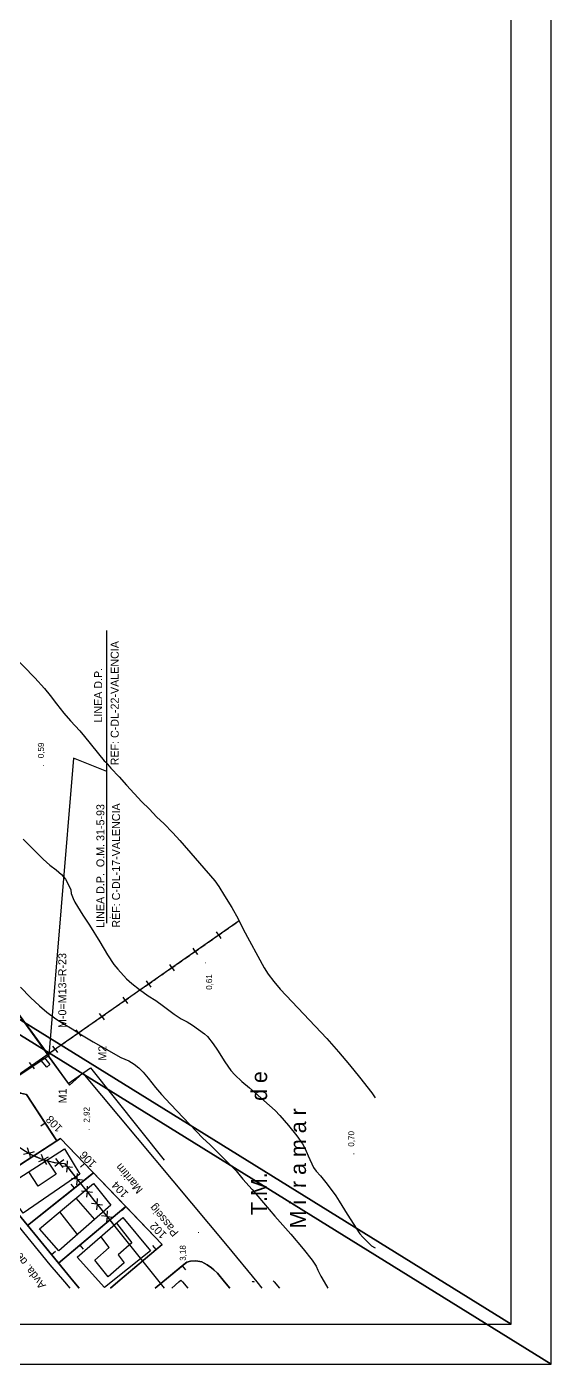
# Model space of a CAD drawing. Extents: x 748454 to 749044, y 4316681 to 4317708.
# Drawn here: x 748912.9 to 749044, y 4316681 to 4317015.2 of the extents above; entities that cross this region are included whole.
import ezdxf
from ezdxf.enums import TextEntityAlignment as Align

# ---------------------------------------------------------------- set-up
doc = ezdxf.new("R2010")
doc.units = 0
doc.linetypes.add('DASHED', pattern=[0])
doc.linetypes.add('DIVIDE', pattern=[0])
doc.layers.get('0').update_dxf_attribs({"linetype": 'CONTINUOUS'})
for name, color, linetype in [('1', 7, 'CONTINUOUS'), ('11', 7, 'CONTINUOUS'), ('24', 7, 'CONTINUOUS'), ('3', 7, 'CONTINUOUS'), ('32', 7, 'CONTINUOUS'), ('33', 7, 'CONTINUOUS'), ('36', 7, 'CONTINUOUS'), ('39', 7, 'CONTINUOUS'), ('44', 7, 'CONTINUOUS'), ('48', 7, 'CONTINUOUS'), ('50', 7, 'CONTINUOUS'), ('56', 7, 'CONTINUOUS'), ('61', 7, 'CONTINUOUS'), ('PATTERN_CLASS', 7, 'CONTINUOUS')]:
    doc.layers.add(name, color=color, linetype=linetype)

msp = doc.modelspace()

# ---------------------------------------------------------------- linework, layer by layer
at = {"layer": '1', "color": 0, "linetype": 'CONTINUOUS'}
for p, q in [((748885.95, 4316802.73), (748923.63, 4316750.7)), ((748917.55, 4316741.22), (748916.46, 4316740.51)), ((748920.48, 4316736.79), (748907.89, 4316728.64)), ((748927.34, 4316731.18), (748926.4, 4316730.27)), ((748937.74, 4316720.36), (748927.35, 4316731.18)), ((748924.87, 4316725.01), (748929.64, 4316728.8)), ((748913.12, 4316715.67), (748924.86, 4316725)), ((748924.86, 4316725.02), (748924.05, 4316726.04)), ((748909.58, 4316719.98), (748919.1, 4316708.39)), ((748937.71, 4316720.4), (748926.23, 4316710.75)), ((748937.73, 4316720.35), (748936.79, 4316719.45)), ((748926.22, 4316710.75), (748920.87, 4316706.25)), ((748926.23, 4316710.73), (748927.07, 4316709.74)), ((748945.29, 4316709.7), (748944.46, 4316710.69)), ((748919.12, 4316708.39), (748920.12, 4316709.22)), ((748943.88, 4316709.31), (748932.33, 4316700.15)), ((748951.79, 4316705.56), (748952.62, 4316704.56))]:
    msp.add_line(p, q, dxfattribs=at)
for points in [[(748916.55, 4316756.9), (748917.34, 4316757.55), (748918.74, 4316755.86), (748917.95, 4316755.21), (748916.55, 4316756.9)], [(748923.63, 4316750.7), (748926.98, 4316753.76), (748963.02, 4316710.58), (748970.4, 4316701.56), (748971.68, 4316700)], [(748917.56, 4316741.23), (748912.84, 4316748.41), (748911.37, 4316748.72), (748908.06, 4316750.85), (748907.29, 4316751.44)], [(748927.35, 4316731.19), (748921.39, 4316737.39), (748920.48, 4316736.79), (748917.56, 4316741.22)], [(748907.48, 4316725.26), (748922.36, 4316734.85), (748926.16, 4316728.48), (748912.06, 4316718.76), (748907.48, 4316725.26)], [(748920.93, 4316709.34), (748916.11, 4316714.82), (748929.57, 4316726.2), (748933.91, 4316720.77), (748920.93, 4316709.34)], [(748933.84, 4316700), (748935.69, 4316701.56), (748945.3, 4316709.68), (748946.79, 4316710.94), (748937.75, 4316720.36)], [(748932.33, 4316700.15), (748925.5, 4316707.72), (748936.97, 4316717.67), (748943.88, 4316709.31)], [(748919.11, 4316708.39), (748924.72, 4316701.56), (748926.01, 4316700)], [(748963.65, 4316700), (748962.37, 4316701.56), (748960.56, 4316703.78), (748959.66, 4316704.58), (748959.09, 4316705.11), (748958.03, 4316705.81), (748957.29, 4316706.26), (748956.7, 4316706.58), (748955.21, 4316706.87), (748953.82, 4316706.78), (748952.94, 4316706.54), (748951.78, 4316705.58)], [(748951.78, 4316705.57), (748946.94, 4316701.56), (748945.06, 4316700)], [(748949.15, 4316700), (748950.92, 4316701.56), (748951.46, 4316702.04), (748951.86, 4316701.56), (748953.17, 4316700)], [(748974.52, 4316701.85), (748974.77, 4316701.56), (748976.08, 4316700)]]:
    msp.add_lwpolyline(points, dxfattribs=at)
at = {"layer": '11', "color": 0, "linetype": 'CONTINUOUS'}
msp.add_lwpolyline([(748923.79, 4316700), (748922.47, 4316701.56), (748918.82, 4316705.88), (748903.36, 4316724.68), (748900.81, 4316725.14), (748895.61, 4316731.25), (748857.47, 4316782.98), (748831.69, 4316818.24), (748795.1, 4316868.82), (748769.52, 4316904.75), (748731.71, 4316957.44), (748705.33, 4316995.57), (748701.1, 4317001.26), (748696.71, 4317009.71), (748693.37, 4317015.93)], dxfattribs=at)
at = {"layer": '24', "color": 0, "linetype": 'CONTINUOUS'}
msp.add_lwpolyline([(748903.68, 4316864.03), (748914.93, 4316852.49), (748917.39, 4316849.86), (748918.79, 4316848.13), (748920.34, 4316846.01), (748922.2, 4316843.65), (748923.83, 4316841.8), (748926.17, 4316839.27), (748927.33, 4316837.88), (748932.29, 4316831.76), (748932.66, 4316831.41), (748933.96, 4316829.96), (748936.04, 4316827.8), (748937.87, 4316825.73), (748941.68, 4316821.57), (748943.48, 4316819.8), (748945.43, 4316817.72), (748947.15, 4316816.09), (748949.42, 4316813.81), (748951.15, 4316811.89), (748959.92, 4316801.78), (748960.91, 4316800.37), (748962.37, 4316798.08), (748964.16, 4316795.12), (748965.73, 4316792.32), (748967.05, 4316789.74), (748972.24, 4316780.03), (748973.26, 4316778.48), (748974.67, 4316776.6), (748976.27, 4316774.69), (748977.76, 4316773.17), (748987.91, 4316762.41), (748990.86, 4316759.08), (748993.58, 4316755.84), (748996.11, 4316752.7), (748999.14, 4316748.8), (749000, 4316747.59)], dxfattribs=at)
at = {"layer": '3', "color": 0, "linetype": 'CONTINUOUS'}
for p, q in [((748925.18, 4316722.49), (748929.84, 4316717.19)), ((748925.58, 4316713.43), (748921.19, 4316719.12))]:
    msp.add_line(p, q, dxfattribs=at)
for points in [[(748917.91, 4316731.98), (748920.3, 4316728.5), (748915.81, 4316725.5), (748913.44, 4316729.1)], [(748935.33, 4316716.25), (748939.21, 4316711.37), (748935.74, 4316708.31), (748937.25, 4316706.33), (748933.29, 4316702.83), (748929.93, 4316706.97), (748933.55, 4316710.19), (748931.46, 4316712.89)]]:
    msp.add_lwpolyline(points, dxfattribs=at)
at = {"layer": '32', "color": 0, "linetype": 'DASHED'}
msp.add_lwpolyline([(748500, 4317283.54), (748506.28, 4317275.92), (748541.62, 4317231.65), (748600.74, 4317157.9), (748659.93, 4317082.38), (748685.19, 4317052.54), (748688.19, 4317054.54), (748699.02, 4317042.59), (748716.23, 4317026.88), (748721.66, 4317022.82), (748739.87, 4317005.81), (748797.21, 4316922.4), (748827.57, 4316879.83), (748832.96, 4316877.52), (748842.42, 4316878.95), (748846.58, 4316875.06), (748853.75, 4316875.92), (748867, 4316852.13), (748864.27, 4316846.14), (748858.09, 4316840.23), (748899.57, 4316784), (748918.43, 4316758.11)], dxfattribs=at)
at = {"layer": '33', "color": 0, "linetype": 'CONTINUOUS'}
for p, q in [((748913.51, 4316733.75), (748912.14, 4316733.38)), ((748913.51, 4316733.75), (748913.14, 4316735.11)), ((748913.45, 4316733.62), (748916.22, 4316732.47)), ((748913.51, 4316733.75), (748914.87, 4316734.12)), ((748913.51, 4316733.75), (748913.88, 4316732.38)), ((748917.14, 4316732.09), (748916.6, 4316733.39)), ((748917.14, 4316732.09), (748915.83, 4316731.55)), ((748917.15, 4316732.13), (748918.38, 4316732.83)), ((748917.15, 4316732.13), (748917.85, 4316730.9)), ((748917.15, 4316732.13), (748920.05, 4316731.34)), ((748921.06, 4316731.3), (748919.93, 4316730.45)), ((748921.06, 4316731.3), (748920.21, 4316732.43)), ((748921.06, 4316731.3), (748922.19, 4316732.15)), ((748921.06, 4316731.3), (748921.91, 4316730.17)), ((748922.99, 4316730.38), (748921.58, 4316730.53)), ((748922.99, 4316730.38), (748922.83, 4316728.97)), ((748922.99, 4316730.38), (748923.14, 4316731.79)), ((748922.99, 4316730.38), (748924.39, 4316730.22)), ((748922.99, 4316730.38), (748924.86, 4316728.04)), ((748925.49, 4316727.26), (748924.08, 4316727.41)), ((748925.49, 4316727.26), (748925.33, 4316725.85)), ((748925.49, 4316727.26), (748925.64, 4316728.66)), ((748925.49, 4316727.26), (748926.89, 4316727.1)), ((748925.49, 4316727.26), (748927.36, 4316724.92)), ((748927.99, 4316724.13), (748926.58, 4316724.29)), ((748927.99, 4316724.13), (748927.83, 4316722.73)), ((748927.99, 4316724.13), (748928.14, 4316725.54)), ((748927.99, 4316724.13), (748929.39, 4316723.98)), ((748927.99, 4316724.13), (748929.86, 4316721.79)), ((748930.49, 4316721.01), (748929.08, 4316721.17)), ((748930.49, 4316721.01), (748930.33, 4316719.61)), ((748930.49, 4316721.01), (748930.64, 4316722.42)), ((748930.49, 4316721.01), (748931.89, 4316720.86)), ((748930.49, 4316721.01), (748932.36, 4316718.67)), ((748932.99, 4316717.89), (748931.58, 4316718.05)), ((748932.99, 4316717.89), (748932.83, 4316716.48)), ((748932.99, 4316717.89), (748933.14, 4316719.3)), ((748932.99, 4316717.89), (748934.39, 4316717.73)), ((748932.99, 4316717.89), (748934.86, 4316715.55))]:
    msp.add_line(p, q, dxfattribs=at)
at = {"layer": '36', "color": 0, "linetype": 'CONTINUOUS'}
msp.add_lwpolyline([(748969.23, 4316701.56), (748969.25, 4316701.58), (748969.35, 4316701.64), (748969.48, 4316701.67), (748969.55, 4316701.68), (748969.61, 4316701.65), (748969.72, 4316701.59)], dxfattribs=at)
at = {"layer": '39', "color": 0, "linetype": 'CONTINUOUS'}
for points in [[(748500, 4317261.85), (748510.53, 4317249.73), (748569.53, 4317181.8), (748628.43, 4317114.72), (748687.54, 4317045.95), (748730.71, 4317000.47), (748777.29, 4316951.7), (748802.54, 4316915.6), (748809.14, 4316902.7), (748833.5, 4316856.99), (748871.61, 4316804.65), (748909.73, 4316752.3), (748918.43, 4316758.11)], [(748918.28, 4316758), (748923.3, 4316751.14), (748928.82, 4316755.08), (748947.28, 4316732.02)]]:
    msp.add_lwpolyline(points, dxfattribs=at)
at = {"layer": '44', "color": 0, "linetype": 'CONTINUOUS'}
for points in [[(748912.05, 4316812.24), (748913.52, 4316810.7), (748917.02, 4316807.18), (748918.7, 4316805.72), (748920.29, 4316804.57), (748921.6, 4316803.41), (748922.64, 4316802.21), (748923.15, 4316801.29), (748923.93, 4316799.52), (748924.07, 4316798.67), (748924.49, 4316797.34), (748924.98, 4316796.49), (748926.94, 4316793.23)], [(748926.94, 4316793.23), (748928.6, 4316790.68), (748931.16, 4316786.59), (748933.13, 4316783.3), (748934.71, 4316780.88), (748935.67, 4316779.76), (748937.88, 4316777.32), (748939.2, 4316776.12), (748941.07, 4316774.63), (748943.26, 4316773.05), (748945.16, 4316771.87), (748947.09, 4316770.5), (748949.81, 4316768.44), (748951.53, 4316767.34), (748953.05, 4316766.58), (748954.31, 4316765.74), (748957.39, 4316763.6), (748958.06, 4316762.88), (748959.5, 4316761.1), (748960.56, 4316759.51), (748962.42, 4316756.57), (748963.95, 4316754.39), (748964.91, 4316753.35), (748966.67, 4316751.67), (748968.56, 4316750.07), (748975, 4316744.42), (748976.16, 4316743.16), (748978.34, 4316740.64), (748980.42, 4316738.07), (748981.85, 4316736.08), (748982.5, 4316734.85), (748983.26, 4316733.06), (748984.59, 4316730.2), (748985.26, 4316729.26), (748986.34, 4316728.05), (748988, 4316725.99), (748990.2, 4316723.12), (748990.99, 4316721.78), (748993.01, 4316718.49), (748996.13, 4316713.61), (748996.9, 4316712.78), (748999.05, 4316710.63), (748999.82, 4316710.2), (749000, 4316710.09)], [(748911.37, 4316775.2), (748913.86, 4316772.68), (748916.13, 4316770.53), (748917.96, 4316768.99), (748920.17, 4316767.31), (748922.01, 4316766.12), (748924.29, 4316764.8), (748926.65, 4316763.3), (748929.52, 4316761.58), (748932.74, 4316759.73), (748936.48, 4316757.67), (748938.4, 4316756.79), (748939.76, 4316755.97), (748940.96, 4316755.03), (748942.04, 4316753.95), (748943.26, 4316752.5), (748945.08, 4316750.14), (748946.6, 4316748.4), (748948.82, 4316746), (748956.94, 4316737.53), (748958.72, 4316735.87), (748960.66, 4316733.9), (748963.38, 4316731.27), (748965.24, 4316729.3), (748966.94, 4316727.28), (748969.26, 4316724.65), (748974.9, 4316718.01), (748978.89, 4316713.48), (748981.97, 4316709.84), (748984.24, 4316707.03), (748985.26, 4316705.48), (748985.65, 4316704.49), (748986.44, 4316702.97), (748987.24, 4316701.56), (748988.17, 4316700)]]:
    msp.add_lwpolyline(points, dxfattribs=at)
at = {"layer": '56', "color": 0, "linetype": 'CONTINUOUS'}
for p, q in [((748964.21, 4316790.57), (748965.29, 4316791.32)), ((748965.92, 4316791.76), (748965.99, 4316791.81)), ((748958.37, 4316786.49), (748959.45, 4316787.25)), ((748960.09, 4316787.69), (748961.68, 4316788.81)), ((748960.89, 4316788.25), (748960.34, 4316789.02)), ((748960.89, 4316788.25), (748961.46, 4316787.42)), ((748962.3, 4316789.23), (748963.38, 4316789.99)), ((748954.25, 4316783.61), (748955.85, 4316784.73)), ((748955.05, 4316784.17), (748954.51, 4316784.95)), ((748955.05, 4316784.17), (748955.62, 4316783.35)), ((748956.46, 4316785.16), (748957.54, 4316785.91)), ((748948.41, 4316779.54), (748950.01, 4316780.66)), ((748949.21, 4316780.1), (748948.67, 4316780.87)), ((748949.21, 4316780.1), (748949.78, 4316779.27)), ((748950.62, 4316781.09), (748951.7, 4316781.84)), ((748952.53, 4316782.42), (748953.61, 4316783.17)), ((748943.37, 4316776.02), (748942.83, 4316776.8)), ((748944.78, 4316777.01), (748945.87, 4316777.77)), ((748946.69, 4316778.34), (748947.77, 4316779.1)), ((748938.95, 4316772.94), (748940.03, 4316773.69)), ((748940.85, 4316774.27), (748941.93, 4316775.02)), ((748942.57, 4316775.47), (748944.17, 4316776.58)), ((748943.37, 4316776.02), (748943.95, 4316775.2)), ((748935.02, 4316770.19), (748936.1, 4316770.95)), ((748936.73, 4316771.39), (748938.33, 4316772.51)), ((748937.53, 4316771.95), (748936.99, 4316772.72)), ((748937.53, 4316771.95), (748938.11, 4316771.12)), ((748929.18, 4316766.12), (748930.26, 4316766.87)), ((748930.89, 4316767.32), (748932.49, 4316768.43)), ((748931.69, 4316767.87), (748931.15, 4316768.65)), ((748931.69, 4316767.87), (748932.27, 4316767.05)), ((748933.11, 4316768.86), (748934.19, 4316769.62)), ((748925.06, 4316763.24), (748926.66, 4316764.36)), ((748925.86, 4316763.8), (748925.31, 4316764.57)), ((748925.86, 4316763.8), (748926.43, 4316762.98)), ((748927.27, 4316764.79), (748928.35, 4316765.54)), ((748919.22, 4316759.17), (748920.82, 4316760.28)), ((748920.02, 4316759.73), (748919.48, 4316760.5)), ((748921.43, 4316760.71), (748922.51, 4316761.47)), ((748923.34, 4316762.04), (748924.42, 4316762.8)), ((748915.59, 4316756.64), (748916.67, 4316757.39)), ((748917.5, 4316757.97), (748918.58, 4316758.72)), ((748920.02, 4316759.73), (748920.59, 4316758.9)), ((748913.38, 4316755.09), (748914.98, 4316756.21)), ((748914.18, 4316755.65), (748913.64, 4316756.43)), ((748914.18, 4316755.65), (748914.75, 4316754.83))]:
    msp.add_line(p, q, dxfattribs=at)
at = {"layer": '61', "color": 0, "linetype": 'CONTINUOUS'}
for p, q in [((748932.92, 4316829.09), (748932.92, 4316864.34)), ((748932.92, 4316791.19), (748932.92, 4316829.09))]:
    msp.add_line(p, q, dxfattribs=at)
msp.add_lwpolyline([(748932.92, 4316829.09), (748924.63, 4316832.45), (748918.43, 4316758.11)], dxfattribs=at)
at = {"layer": 'PATTERN_CLASS', "color": 0, "linetype": 'CONTINUOUS'}
for p, q in [((748904.34, 4316726.35), (748920.48, 4316736.79)), ((748929.64, 4316728.8), (748913.12, 4316715.67)), ((748920.87, 4316706.25), (748937.71, 4316720.4))]:
    msp.add_line(p, q, dxfattribs=at)
at = {"layer": 'PATTERN_CLASS', "color": 0, "linetype": 'DIVIDE'}
msp.add_line((748922.36, 4316731.16), (748947.31, 4316700), dxfattribs=at)
at = {"layer": 'PATTERN_CLASS', "color": 0, "linetype": 'CONTINUOUS'}
for points in [[(748926.01, 4316700), (748924.72, 4316701.56), (748903.97, 4316726.8), (748903.18, 4316727.26), (748901.39, 4316728.22), (748900.24, 4316728.99), (748898.58, 4316730.16), (748890.66, 4316740.32), (748879.44, 4316755.15), (748871.91, 4316765.24), (748855.87, 4316787.16), (748871.79, 4316796.83)], [(748965.99, 4316791.81), (748891.38, 4316739.74), (748890.57, 4316737.31), (748890.03, 4316735.55), (748889.55, 4316731.9), (748889.89, 4316730.08), (748890.3, 4316728.05), (748869.23, 4316713.13), (748853.12, 4316700)], [(748905.03, 4316753.19), (748908.06, 4316750.85), (748911.37, 4316748.72), (748912.84, 4316748.41), (748920.48, 4316736.79), (748921.39, 4316737.39), (748946.79, 4316710.94), (748935.69, 4316701.56), (748933.84, 4316700)], [(748945.06, 4316700), (748946.94, 4316701.56), (748952.94, 4316706.54), (748953.82, 4316706.78), (748955.21, 4316706.87), (748956.7, 4316706.58), (748957.29, 4316706.26), (748958.03, 4316705.81), (748959.09, 4316705.11), (748959.66, 4316704.58), (748960.56, 4316703.78), (748962.37, 4316701.56), (748963.65, 4316700)]]:
    msp.add_lwpolyline(points, dxfattribs=at)
at = {"layer": 'PATTERN_CLASS', "color": 0, "linetype": 'DIVIDE'}
msp.add_arc((748923.3, 4316751.14), 20, 214.8209, 267.3043, dxfattribs=at)

# ---------------------------------------------------------------- texts
at = {"layer": '39', "color": 0, "linetype": 'CONTINUOUS'}
for s, p in [('M-0=M13=R-23 ', (748921.81, 4316774.75)), ('M2   ', (748931.82, 4316759.84)), ('M1   ', (748921.88, 4316749.16))]:
    msp.add_text(s, height=2, rotation=90, dxfattribs=at).set_placement(p, align=Align.MIDDLE)
at = {"layer": '48', "color": 0, "linetype": 'CONTINUOUS'}
for s, p in [(' 0,59', (748917.22, 4316831.88)), ('.', (748917.22, 4316830.38)), ('.', (748933.87, 4316792.39)), ('.', (748957.75, 4316781.02)), (' 0,61', (748959.25, 4316774)), (' 2,92', (748928.64, 4316740.82)), ('.', (748928.64, 4316739.32)), (' 0,70', (748994.76, 4316734.81)), ('.', (748994.76, 4316733.31)), ('.', (748955.98, 4316713.64)), (' 3,18', (748952.68, 4316706.29))]:
    msp.add_text(s, height=1.5, rotation=90, dxfattribs=at).set_placement(p)
at = {"layer": '50', "color": 0, "linetype": 'CONTINUOUS'}
for s, height, rotation, p in [('T.M.            d e', 4, 89.8925, (748972.93, 4316718.27)), ('M i  r a m a r', 4, 89.8925, (748982.69, 4316714.94)), ('108', 2, 133.8207, (748922.03, 4316740.13)), ('106', 2, 133.8207, (748930.49, 4316731.25)), ('Passeig      Maritim', 2, 129.8499, (748951.02, 4316713.94)), ('Avda. de la Mar Mediterranea', 2, 127.2067, (748917.81, 4316700.73)), ('104', 2, 133.8207, (748938.48, 4316723.72)), ('102', 2, 133.8207, (748948.04, 4316713.51))]:
    msp.add_text(s, height=height, rotation=rotation, dxfattribs=at).set_placement(p)
at = {"layer": '61', "color": 0, "linetype": 'CONTINUOUS'}
for s, p in [('REF: C-DL-22-VALENCIA', (748933.91, 4316830.65)), ('REF: C-DL-17-VALENCIA', (748934.24, 4316790.09))]:
    msp.add_text(s, height=2, rotation=90, dxfattribs=at).set_placement(p, align=Align.TOP_LEFT)
for s, p in [('LINEA D.P. ', (748931.77, 4316841.33)), ('LINEA D.P.  O.M. 31-5-93', (748932.33, 4316790.06))]:
    msp.add_text(s, height=2, rotation=90, dxfattribs=at).set_placement(p)

# ---------------------------------------------------------------- meshes
at = {"color": 0, "linetype": 'CONTINUOUS'}
mesh = msp.add_polyface(dxfattribs=at)
corners = [(748454.5, 4316681), (748454.5, 4316681), (748454.5, 4316871.96), (748762.5, 4316681), (748454.5, 4317046.49), (749044, 4316681), (748454.5, 4317707.5), (749044, 4317342.01), (749044, 4317707.5)]
mesh.append_faces([[corners[k] for k in face] for face in [(0, 1, 3, 2), (2, 3, 5, 4), (4, 5, 7, 6), (6, 7, 8, 8)]], dxfattribs={"vtx0": -1, "vtx2": -1, "color": 0})
mesh = msp.add_polyface(dxfattribs=at)
corners = [(748464.5, 4316691), (748464.5, 4316691), (748464.5, 4316875.76), (748762.5, 4316691), (748464.5, 4317044.09), (749034, 4316691), (748464.5, 4317511), (749034, 4317157.91), (748762.5, 4317511), (749034, 4317342.67), (749034, 4317511)]
mesh.append_faces([[corners[k] for k in face] for face in [(0, 1, 3, 2), (2, 3, 5, 4), (4, 5, 7, 6), (6, 7, 9, 8), (8, 9, 10, 10)]], dxfattribs={"vtx0": -1, "vtx2": -1, "color": 0})

doc.saveas('drawing.dxf')
